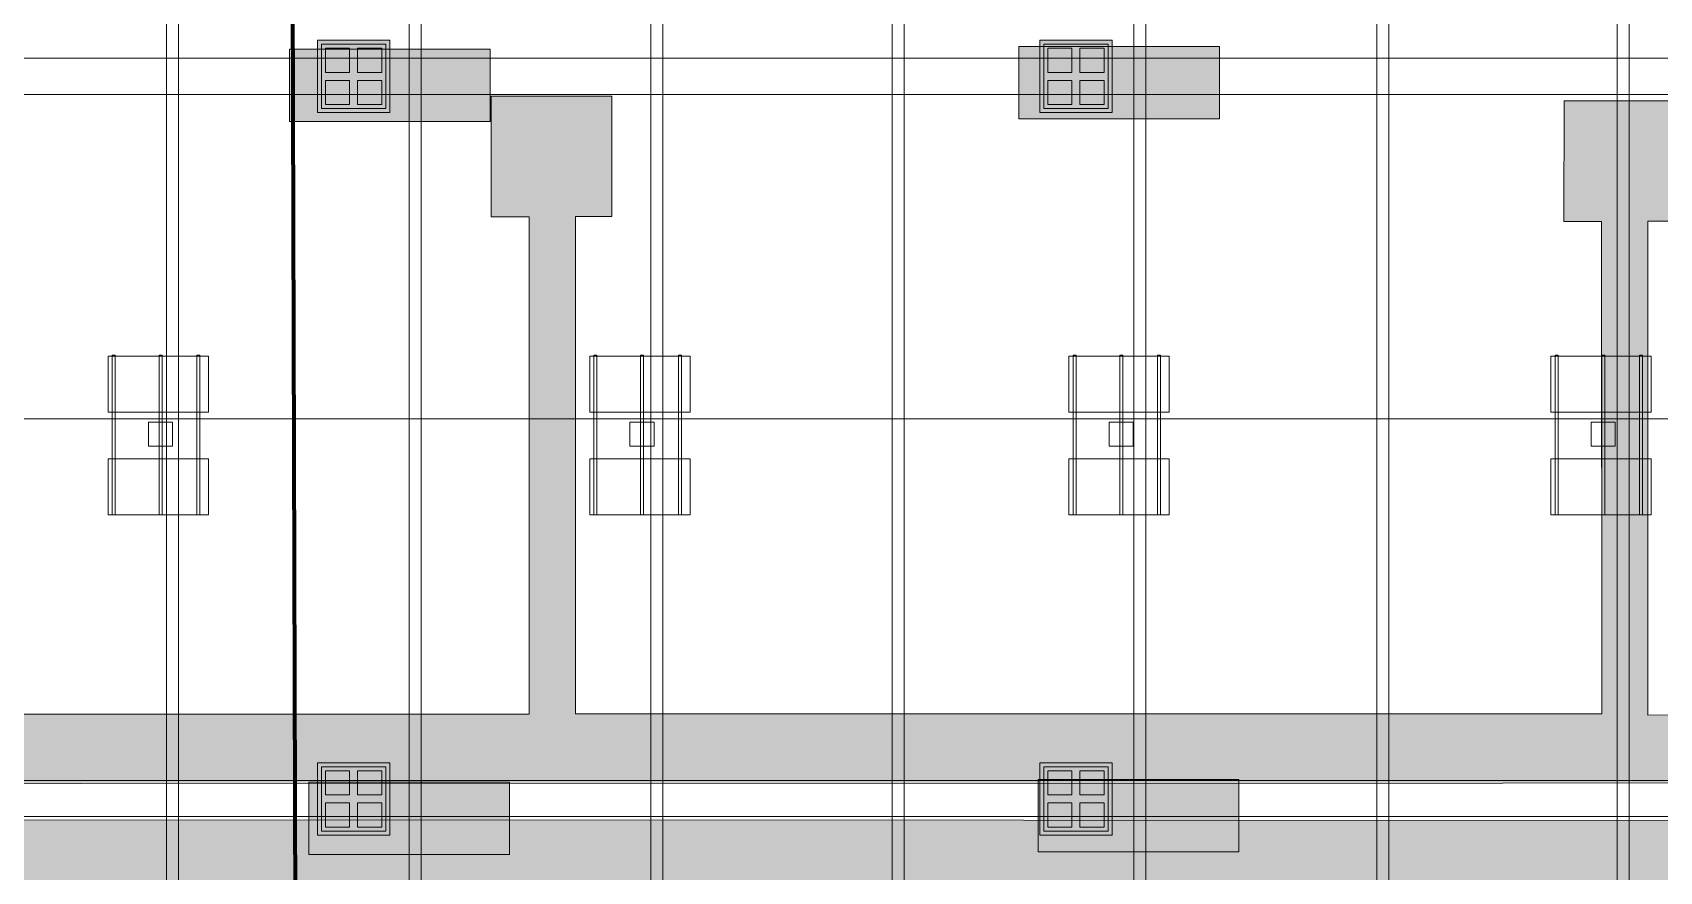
# Model space of a CAD drawing. Header units: inches. Extents: x -10671 to 1761, y -674 to 7170.
# Drawn here: x -7738 to -6927, y 1062 to 1480 of the extents above; entities that cross this region are included whole.
import ezdxf

# ---------------------------------------------------------------- set-up
doc = ezdxf.new("R2010")
doc.units = ezdxf.units.IN
doc.header["$LTSCALE"] = 19.2
doc.header["$MEASUREMENT"] = 0
for name, color, linetype, lineweight, true_color in [('DWG-bldg-utility box', 3, 'Continuous', 18, 0x00ff00), ('Venue-Ceiling-HVAC', 7, 'Continuous', 5, 0xbbbbbb), ('Venue-NO HANG ZONE', 7, 'Continuous', 15, 0xdd0000), ('Venue-Rigging Steel-High', 7, 'Continuous', 5, 0x800000), ('Venue-Rigging Steel-Low', 7, 'Continuous', 5, 0x0000dd)]:
    doc.layers.add(name, color=color, linetype=linetype, lineweight=lineweight, true_color=true_color)
for name, color, linetype, lineweight in [('Venue-Ceiling-Lights', 7, 'Continuous', 5), ('Venue-Ceiling-Lights Circuits', 7, 'Continuous', 5), ('Venue-Floor Pockets', 7, 'Continuous', 5)]:
    doc.layers.add(name, color=color, linetype=linetype, lineweight=lineweight)

# ---------------------------------------------------------------- blocks, each defined once
blk = doc.blocks.new('FLOORBOX')
at = {"layer": 'Venue-Floor Pockets', "linetype": 'Continuous', "lineweight": 0, "true_color": 0xaaaaaa}
blk.add_hatch(color=253, dxfattribs=at).paths.add_polyline_path([(-18, 18), (18, 18), (18, -18), (-18, -18)])
at = {"layer": 'Venue-Floor Pockets', "linetype": 'Continuous', "lineweight": 0, "true_color": 0xbbbbbb}
blk.add_hatch(color=9, dxfattribs=at).paths.add_polyline_path([(-16, 16), (16, 16), (16, -16), (-16, -16)])
at = {"layer": 'Venue-Floor Pockets', "linetype": 'Continuous', "lineweight": 0, "true_color": 0xdddddd}
for points in [[(-14, 14), (-2, 14), (-2, 2), (-14, 2)], [(2, 14), (14, 14), (14, 2), (2, 2)], [(-14, -2), (-2, -2), (-2, -14), (-14, -14)], [(2, -2), (14, -2), (14, -14), (2, -14)]]:
    blk.add_hatch(color=254, dxfattribs=at).paths.add_polyline_path(points)
at = {"layer": 'Venue-Floor Pockets', "color": 7, "linetype": 'Continuous', "lineweight": 5, "flags": 128}
for points in [[(-18, 18), (18, 18), (18, -18), (-18, -18)], [(-16, 16), (16, 16), (16, -16), (-16, -16)], [(-14, 14), (-2, 14), (-2, 2), (-14, 2)], [(2, 14), (14, 14), (14, 2), (2, 2)], [(-14, -2), (-2, -2), (-2, -14), (-14, -14)], [(2, -2), (14, -2), (14, -14), (2, -14)]]:
    blk.add_lwpolyline(points, close=True, dxfattribs=at)
blk = doc.blocks.new('Group-718-1')
at = {"layer": 'Venue-Ceiling-Lights', "color": 7, "linetype": 'Continuous', "lineweight": 5}
for points in [[(-7700.57, 1239.78, 355.98), (-7700.57, 1239.78, 359.98), (-7700.57, 1267.78, 359.98), (-7700.57, 1267.78, 355.98)], [(-7700.57, 1267.78, 355.98), (-7700.57, 1267.78, 359.98), (-7650.57, 1267.78, 359.98), (-7650.57, 1267.78, 355.98)], [(-7650.57, 1267.78, 359.98), (-7700.57, 1267.78, 359.98), (-7700.57, 1239.78, 359.98), (-7650.57, 1239.78, 359.98)], [(-7650.57, 1239.78, 355.98), (-7700.57, 1239.78, 355.98), (-7700.57, 1267.78, 355.98), (-7650.57, 1267.78, 355.98)], [(-7650.57, 1267.78, 355.98), (-7650.57, 1267.78, 359.98), (-7650.57, 1239.78, 359.98), (-7650.57, 1239.78, 355.98)], [(-7650.57, 1239.78, 355.98), (-7650.57, 1239.78, 359.98), (-7700.57, 1239.78, 359.98), (-7700.57, 1239.78, 355.98)]]:
    blk.add_3dface(points, dxfattribs=at)
blk = doc.blocks.new('Group-719-1')
at = {"layer": 'Venue-Ceiling-Lights', "color": 7, "linetype": 'Continuous', "lineweight": 5}
for points in [[(-7656.42, 1239.78, 360.05), (-7656.42, 1239.78, 361.05), (-7656.42, 1319.37, 361.05), (-7656.42, 1319.37, 360.05)], [(-7656.42, 1319.37, 360.05), (-7656.42, 1319.37, 361.05), (-7654.92, 1319.37, 361.05), (-7654.92, 1319.37, 360.05)], [(-7654.92, 1319.37, 361.05), (-7656.42, 1319.37, 361.05), (-7656.42, 1239.78, 361.05), (-7654.92, 1239.78, 361.05)], [(-7654.92, 1239.78, 360.05), (-7656.42, 1239.78, 360.05), (-7656.42, 1319.37, 360.05), (-7654.92, 1319.37, 360.05)], [(-7654.92, 1319.37, 360.05), (-7654.92, 1319.37, 361.05), (-7654.92, 1239.78, 361.05), (-7654.92, 1239.78, 360.05)], [(-7654.92, 1239.78, 360.05), (-7654.92, 1239.78, 361.05), (-7656.42, 1239.78, 361.05), (-7656.42, 1239.78, 360.05)]]:
    blk.add_3dface(points, dxfattribs=at)
blk = doc.blocks.new('Group-720-1')
at = {"layer": 'Venue-Ceiling-Lights', "color": 7, "linetype": 'Continuous', "lineweight": 5}
for points in [[(-7675.24, 1239.78, 360.05), (-7675.24, 1239.78, 361.05), (-7675.24, 1319.37, 361.05), (-7675.24, 1319.37, 360.05)], [(-7675.24, 1319.37, 360.05), (-7675.24, 1319.37, 361.05), (-7673.74, 1319.37, 361.05), (-7673.74, 1319.37, 360.05)], [(-7673.74, 1319.37, 361.05), (-7675.24, 1319.37, 361.05), (-7675.24, 1239.78, 361.05), (-7673.74, 1239.78, 361.05)], [(-7673.74, 1239.78, 360.05), (-7675.24, 1239.78, 360.05), (-7675.24, 1319.37, 360.05), (-7673.74, 1319.37, 360.05)], [(-7673.74, 1319.37, 360.05), (-7673.74, 1319.37, 361.05), (-7673.74, 1239.78, 361.05), (-7673.74, 1239.78, 360.05)], [(-7673.74, 1239.78, 360.05), (-7673.74, 1239.78, 361.05), (-7675.24, 1239.78, 361.05), (-7675.24, 1239.78, 360.05)]]:
    blk.add_3dface(points, dxfattribs=at)
blk = doc.blocks.new('Group-721-1')
at = {"layer": 'Venue-Ceiling-Lights', "color": 7, "linetype": 'Continuous', "lineweight": 5}
for points in [[(-7698.52, 1239.78, 360.05), (-7698.52, 1239.78, 361.05), (-7698.52, 1319.37, 361.05), (-7698.52, 1319.37, 360.05)], [(-7698.52, 1319.37, 360.05), (-7698.52, 1319.37, 361.05), (-7697.02, 1319.37, 361.05), (-7697.02, 1319.37, 360.05)], [(-7697.02, 1319.37, 361.05), (-7698.52, 1319.37, 361.05), (-7698.52, 1239.78, 361.05), (-7697.02, 1239.78, 361.05)], [(-7697.02, 1239.78, 360.05), (-7698.52, 1239.78, 360.05), (-7698.52, 1319.37, 360.05), (-7697.02, 1319.37, 360.05)], [(-7697.02, 1319.37, 360.05), (-7697.02, 1319.37, 361.05), (-7697.02, 1239.78, 361.05), (-7697.02, 1239.78, 360.05)], [(-7697.02, 1239.78, 360.05), (-7697.02, 1239.78, 361.05), (-7698.52, 1239.78, 361.05), (-7698.52, 1239.78, 360.05)]]:
    blk.add_3dface(points, dxfattribs=at)
blk = doc.blocks.new('Group-722-1')
at = {"layer": 'Venue-Ceiling-Lights', "color": 7, "linetype": 'Continuous', "lineweight": 5}
for points in [[(-7700.57, 1290.93, 355.98), (-7700.57, 1290.93, 359.98), (-7700.57, 1318.93, 359.98), (-7700.57, 1318.93, 355.98)], [(-7700.57, 1318.93, 355.98), (-7700.57, 1318.93, 359.98), (-7650.57, 1318.93, 359.98), (-7650.57, 1318.93, 355.98)], [(-7650.57, 1318.93, 359.98), (-7700.57, 1318.93, 359.98), (-7700.57, 1290.93, 359.98), (-7650.57, 1290.93, 359.98)], [(-7650.57, 1290.93, 355.98), (-7700.57, 1290.93, 355.98), (-7700.57, 1318.93, 355.98), (-7650.57, 1318.93, 355.98)], [(-7650.57, 1318.93, 355.98), (-7650.57, 1318.93, 359.98), (-7650.57, 1290.93, 359.98), (-7650.57, 1290.93, 355.98)], [(-7650.57, 1290.93, 355.98), (-7650.57, 1290.93, 359.98), (-7700.57, 1290.93, 359.98), (-7700.57, 1290.93, 355.98)]]:
    blk.add_3dface(points, dxfattribs=at)
blk = doc.blocks.new('Group-723-1')
at = {"layer": 'Venue-Ceiling-Lights', "color": 7, "linetype": 'Continuous', "lineweight": 5}
for points in [[(-7680.53, 1286.01, 350), (-7680.53, 1286.01, 356), (-7668.53, 1286.01, 356), (-7668.53, 1286.01, 350)], [(-7680.53, 1274.01, 350), (-7680.53, 1274.01, 356), (-7680.53, 1286.01, 356), (-7680.53, 1286.01, 350)], [(-7668.53, 1286.01, 356), (-7680.53, 1286.01, 356), (-7680.53, 1274.01, 356), (-7668.53, 1274.01, 356)], [(-7668.53, 1274.01, 350), (-7680.53, 1274.01, 350), (-7680.53, 1286.01, 350), (-7668.53, 1286.01, 350)], [(-7668.53, 1286.01, 350), (-7668.53, 1286.01, 356), (-7668.53, 1274.01, 356), (-7668.53, 1274.01, 350)], [(-7668.53, 1274.01, 350), (-7668.53, 1274.01, 356), (-7680.53, 1274.01, 356), (-7680.53, 1274.01, 350)]]:
    blk.add_3dface(points, dxfattribs=at)
blk = doc.blocks.new('Group-724-1')
at = {"layer": 'Venue-Ceiling-Lights', "color": 7}
for name in ['Group-722-1', 'Group-721-1', 'Group-720-1', 'Group-719-1', 'Group-718-1']:
    blk.add_blockref(name, (0, 0), dxfattribs=at)
at = {"layer": 'Venue-Ceiling-Lights', "color": 1, "true_color": 0xff0000}
blk.add_blockref('Group-723-1', (0, 0), dxfattribs=at)
blk = doc.blocks.new('Group-816-1')
at = {"layer": 'Venue-Ceiling-Lights', "color": 7, "linetype": 'Continuous', "lineweight": 5}
for points in [[(-7460.57, 1239.78, 355.98), (-7460.57, 1239.78, 359.98), (-7460.57, 1267.78, 359.98), (-7460.57, 1267.78, 355.98)], [(-7460.57, 1267.78, 355.98), (-7460.57, 1267.78, 359.98), (-7410.57, 1267.78, 359.98), (-7410.57, 1267.78, 355.98)], [(-7410.57, 1267.78, 359.98), (-7460.57, 1267.78, 359.98), (-7460.57, 1239.78, 359.98), (-7410.57, 1239.78, 359.98)], [(-7410.57, 1239.78, 355.98), (-7460.57, 1239.78, 355.98), (-7460.57, 1267.78, 355.98), (-7410.57, 1267.78, 355.98)], [(-7410.57, 1267.78, 355.98), (-7410.57, 1267.78, 359.98), (-7410.57, 1239.78, 359.98), (-7410.57, 1239.78, 355.98)], [(-7410.57, 1239.78, 355.98), (-7410.57, 1239.78, 359.98), (-7460.57, 1239.78, 359.98), (-7460.57, 1239.78, 355.98)]]:
    blk.add_3dface(points, dxfattribs=at)
blk = doc.blocks.new('Group-817-1')
at = {"layer": 'Venue-Ceiling-Lights', "color": 7, "linetype": 'Continuous', "lineweight": 5}
for points in [[(-7416.42, 1239.78, 360.05), (-7416.42, 1239.78, 361.05), (-7416.42, 1319.37, 361.05), (-7416.42, 1319.37, 360.05)], [(-7416.42, 1319.37, 360.05), (-7416.42, 1319.37, 361.05), (-7414.92, 1319.37, 361.05), (-7414.92, 1319.37, 360.05)], [(-7414.92, 1319.37, 361.05), (-7416.42, 1319.37, 361.05), (-7416.42, 1239.78, 361.05), (-7414.92, 1239.78, 361.05)], [(-7414.92, 1239.78, 360.05), (-7416.42, 1239.78, 360.05), (-7416.42, 1319.37, 360.05), (-7414.92, 1319.37, 360.05)], [(-7414.92, 1319.37, 360.05), (-7414.92, 1319.37, 361.05), (-7414.92, 1239.78, 361.05), (-7414.92, 1239.78, 360.05)], [(-7414.92, 1239.78, 360.05), (-7414.92, 1239.78, 361.05), (-7416.42, 1239.78, 361.05), (-7416.42, 1239.78, 360.05)]]:
    blk.add_3dface(points, dxfattribs=at)
blk = doc.blocks.new('Group-818-1')
at = {"layer": 'Venue-Ceiling-Lights', "color": 7, "linetype": 'Continuous', "lineweight": 5}
for points in [[(-7435.24, 1239.78, 360.05), (-7435.24, 1239.78, 361.05), (-7435.24, 1319.37, 361.05), (-7435.24, 1319.37, 360.05)], [(-7435.24, 1319.37, 360.05), (-7435.24, 1319.37, 361.05), (-7433.74, 1319.37, 361.05), (-7433.74, 1319.37, 360.05)], [(-7433.74, 1319.37, 361.05), (-7435.24, 1319.37, 361.05), (-7435.24, 1239.78, 361.05), (-7433.74, 1239.78, 361.05)], [(-7433.74, 1239.78, 360.05), (-7435.24, 1239.78, 360.05), (-7435.24, 1319.37, 360.05), (-7433.74, 1319.37, 360.05)], [(-7433.74, 1319.37, 360.05), (-7433.74, 1319.37, 361.05), (-7433.74, 1239.78, 361.05), (-7433.74, 1239.78, 360.05)], [(-7433.74, 1239.78, 360.05), (-7433.74, 1239.78, 361.05), (-7435.24, 1239.78, 361.05), (-7435.24, 1239.78, 360.05)]]:
    blk.add_3dface(points, dxfattribs=at)
blk = doc.blocks.new('Group-819-1')
at = {"layer": 'Venue-Ceiling-Lights', "color": 7, "linetype": 'Continuous', "lineweight": 5}
for points in [[(-7458.52, 1239.78, 360.05), (-7458.52, 1239.78, 361.05), (-7458.52, 1319.37, 361.05), (-7458.52, 1319.37, 360.05)], [(-7458.52, 1319.37, 360.05), (-7458.52, 1319.37, 361.05), (-7457.02, 1319.37, 361.05), (-7457.02, 1319.37, 360.05)], [(-7457.02, 1319.37, 361.05), (-7458.52, 1319.37, 361.05), (-7458.52, 1239.78, 361.05), (-7457.02, 1239.78, 361.05)], [(-7457.02, 1239.78, 360.05), (-7458.52, 1239.78, 360.05), (-7458.52, 1319.37, 360.05), (-7457.02, 1319.37, 360.05)], [(-7457.02, 1319.37, 360.05), (-7457.02, 1319.37, 361.05), (-7457.02, 1239.78, 361.05), (-7457.02, 1239.78, 360.05)], [(-7457.02, 1239.78, 360.05), (-7457.02, 1239.78, 361.05), (-7458.52, 1239.78, 361.05), (-7458.52, 1239.78, 360.05)]]:
    blk.add_3dface(points, dxfattribs=at)
blk = doc.blocks.new('Group-820-1')
at = {"layer": 'Venue-Ceiling-Lights', "color": 7, "linetype": 'Continuous', "lineweight": 5}
for points in [[(-7460.57, 1290.93, 355.98), (-7460.57, 1290.93, 359.98), (-7460.57, 1318.93, 359.98), (-7460.57, 1318.93, 355.98)], [(-7460.57, 1318.93, 355.98), (-7460.57, 1318.93, 359.98), (-7410.57, 1318.93, 359.98), (-7410.57, 1318.93, 355.98)], [(-7410.57, 1318.93, 359.98), (-7460.57, 1318.93, 359.98), (-7460.57, 1290.93, 359.98), (-7410.57, 1290.93, 359.98)], [(-7410.57, 1290.93, 355.98), (-7460.57, 1290.93, 355.98), (-7460.57, 1318.93, 355.98), (-7410.57, 1318.93, 355.98)], [(-7410.57, 1318.93, 355.98), (-7410.57, 1318.93, 359.98), (-7410.57, 1290.93, 359.98), (-7410.57, 1290.93, 355.98)], [(-7410.57, 1290.93, 355.98), (-7410.57, 1290.93, 359.98), (-7460.57, 1290.93, 359.98), (-7460.57, 1290.93, 355.98)]]:
    blk.add_3dface(points, dxfattribs=at)
blk = doc.blocks.new('Group-821-1')
at = {"layer": 'Venue-Ceiling-Lights', "color": 7, "linetype": 'Continuous', "lineweight": 5}
for points in [[(-7440.53, 1286.01, 350), (-7440.53, 1286.01, 356), (-7428.53, 1286.01, 356), (-7428.53, 1286.01, 350)], [(-7440.53, 1274.01, 350), (-7440.53, 1274.01, 356), (-7440.53, 1286.01, 356), (-7440.53, 1286.01, 350)], [(-7428.53, 1286.01, 356), (-7440.53, 1286.01, 356), (-7440.53, 1274.01, 356), (-7428.53, 1274.01, 356)], [(-7428.53, 1274.01, 350), (-7440.53, 1274.01, 350), (-7440.53, 1286.01, 350), (-7428.53, 1286.01, 350)], [(-7428.53, 1286.01, 350), (-7428.53, 1286.01, 356), (-7428.53, 1274.01, 356), (-7428.53, 1274.01, 350)], [(-7428.53, 1274.01, 350), (-7428.53, 1274.01, 356), (-7440.53, 1274.01, 356), (-7440.53, 1274.01, 350)]]:
    blk.add_3dface(points, dxfattribs=at)
blk = doc.blocks.new('Group-822-1')
at = {"layer": 'Venue-Ceiling-Lights', "color": 7}
for name in ['Group-820-1', 'Group-819-1', 'Group-818-1', 'Group-817-1', 'Group-816-1']:
    blk.add_blockref(name, (0, 0), dxfattribs=at)
at = {"layer": 'Venue-Ceiling-Lights', "color": 1, "true_color": 0xff0000}
blk.add_blockref('Group-821-1', (0, 0), dxfattribs=at)
blk = doc.blocks.new('Group-914-1')
at = {"layer": 'Venue-Ceiling-Lights', "color": 7, "linetype": 'Continuous', "lineweight": 5}
for points in [[(-7221.73, 1239.78, 355.98), (-7221.73, 1239.78, 359.98), (-7221.73, 1267.78, 359.98), (-7221.73, 1267.78, 355.98)], [(-7221.73, 1267.78, 355.98), (-7221.73, 1267.78, 359.98), (-7171.73, 1267.78, 359.98), (-7171.73, 1267.78, 355.98)], [(-7171.73, 1267.78, 359.98), (-7221.73, 1267.78, 359.98), (-7221.73, 1239.78, 359.98), (-7171.73, 1239.78, 359.98)], [(-7171.73, 1239.78, 355.98), (-7221.73, 1239.78, 355.98), (-7221.73, 1267.78, 355.98), (-7171.73, 1267.78, 355.98)], [(-7171.73, 1267.78, 355.98), (-7171.73, 1267.78, 359.98), (-7171.73, 1239.78, 359.98), (-7171.73, 1239.78, 355.98)], [(-7171.73, 1239.78, 355.98), (-7171.73, 1239.78, 359.98), (-7221.73, 1239.78, 359.98), (-7221.73, 1239.78, 355.98)]]:
    blk.add_3dface(points, dxfattribs=at)
blk = doc.blocks.new('Group-915-1')
at = {"layer": 'Venue-Ceiling-Lights', "color": 7, "linetype": 'Continuous', "lineweight": 5}
for points in [[(-7177.58, 1239.78, 360.05), (-7177.58, 1239.78, 361.05), (-7177.58, 1319.37, 361.05), (-7177.58, 1319.37, 360.05)], [(-7177.58, 1319.37, 360.05), (-7177.58, 1319.37, 361.05), (-7176.08, 1319.37, 361.05), (-7176.08, 1319.37, 360.05)], [(-7176.08, 1319.37, 361.05), (-7177.58, 1319.37, 361.05), (-7177.58, 1239.78, 361.05), (-7176.08, 1239.78, 361.05)], [(-7176.08, 1239.78, 360.05), (-7177.58, 1239.78, 360.05), (-7177.58, 1319.37, 360.05), (-7176.08, 1319.37, 360.05)], [(-7176.08, 1319.37, 360.05), (-7176.08, 1319.37, 361.05), (-7176.08, 1239.78, 361.05), (-7176.08, 1239.78, 360.05)], [(-7176.08, 1239.78, 360.05), (-7176.08, 1239.78, 361.05), (-7177.58, 1239.78, 361.05), (-7177.58, 1239.78, 360.05)]]:
    blk.add_3dface(points, dxfattribs=at)
blk = doc.blocks.new('Group-916-1')
at = {"layer": 'Venue-Ceiling-Lights', "color": 7, "linetype": 'Continuous', "lineweight": 5}
for points in [[(-7196.4, 1239.78, 360.05), (-7196.4, 1239.78, 361.05), (-7196.4, 1319.37, 361.05), (-7196.4, 1319.37, 360.05)], [(-7196.4, 1319.37, 360.05), (-7196.4, 1319.37, 361.05), (-7194.9, 1319.37, 361.05), (-7194.9, 1319.37, 360.05)], [(-7194.9, 1319.37, 361.05), (-7196.4, 1319.37, 361.05), (-7196.4, 1239.78, 361.05), (-7194.9, 1239.78, 361.05)], [(-7194.9, 1239.78, 360.05), (-7196.4, 1239.78, 360.05), (-7196.4, 1319.37, 360.05), (-7194.9, 1319.37, 360.05)], [(-7194.9, 1319.37, 360.05), (-7194.9, 1319.37, 361.05), (-7194.9, 1239.78, 361.05), (-7194.9, 1239.78, 360.05)], [(-7194.9, 1239.78, 360.05), (-7194.9, 1239.78, 361.05), (-7196.4, 1239.78, 361.05), (-7196.4, 1239.78, 360.05)]]:
    blk.add_3dface(points, dxfattribs=at)
blk = doc.blocks.new('Group-917-1')
at = {"layer": 'Venue-Ceiling-Lights', "color": 7, "linetype": 'Continuous', "lineweight": 5}
for points in [[(-7219.68, 1239.78, 360.05), (-7219.68, 1239.78, 361.05), (-7219.68, 1319.37, 361.05), (-7219.68, 1319.37, 360.05)], [(-7219.68, 1319.37, 360.05), (-7219.68, 1319.37, 361.05), (-7218.18, 1319.37, 361.05), (-7218.18, 1319.37, 360.05)], [(-7218.18, 1319.37, 361.05), (-7219.68, 1319.37, 361.05), (-7219.68, 1239.78, 361.05), (-7218.18, 1239.78, 361.05)], [(-7218.18, 1239.78, 360.05), (-7219.68, 1239.78, 360.05), (-7219.68, 1319.37, 360.05), (-7218.18, 1319.37, 360.05)], [(-7218.18, 1319.37, 360.05), (-7218.18, 1319.37, 361.05), (-7218.18, 1239.78, 361.05), (-7218.18, 1239.78, 360.05)], [(-7218.18, 1239.78, 360.05), (-7218.18, 1239.78, 361.05), (-7219.68, 1239.78, 361.05), (-7219.68, 1239.78, 360.05)]]:
    blk.add_3dface(points, dxfattribs=at)
blk = doc.blocks.new('Group-918-1')
at = {"layer": 'Venue-Ceiling-Lights', "color": 7, "linetype": 'Continuous', "lineweight": 5}
for points in [[(-7221.73, 1290.93, 355.98), (-7221.73, 1290.93, 359.98), (-7221.73, 1318.93, 359.98), (-7221.73, 1318.93, 355.98)], [(-7221.73, 1318.93, 355.98), (-7221.73, 1318.93, 359.98), (-7171.73, 1318.93, 359.98), (-7171.73, 1318.93, 355.98)], [(-7171.73, 1318.93, 359.98), (-7221.73, 1318.93, 359.98), (-7221.73, 1290.93, 359.98), (-7171.73, 1290.93, 359.98)], [(-7171.73, 1290.93, 355.98), (-7221.73, 1290.93, 355.98), (-7221.73, 1318.93, 355.98), (-7171.73, 1318.93, 355.98)], [(-7171.73, 1318.93, 355.98), (-7171.73, 1318.93, 359.98), (-7171.73, 1290.93, 359.98), (-7171.73, 1290.93, 355.98)], [(-7171.73, 1290.93, 355.98), (-7171.73, 1290.93, 359.98), (-7221.73, 1290.93, 359.98), (-7221.73, 1290.93, 355.98)]]:
    blk.add_3dface(points, dxfattribs=at)
blk = doc.blocks.new('Group-919-1')
at = {"layer": 'Venue-Ceiling-Lights', "color": 7, "linetype": 'Continuous', "lineweight": 5}
for points in [[(-7201.69, 1286.01, 350), (-7201.69, 1286.01, 356), (-7189.69, 1286.01, 356), (-7189.69, 1286.01, 350)], [(-7201.69, 1274.01, 350), (-7201.69, 1274.01, 356), (-7201.69, 1286.01, 356), (-7201.69, 1286.01, 350)], [(-7189.69, 1286.01, 356), (-7201.69, 1286.01, 356), (-7201.69, 1274.01, 356), (-7189.69, 1274.01, 356)], [(-7189.69, 1274.01, 350), (-7201.69, 1274.01, 350), (-7201.69, 1286.01, 350), (-7189.69, 1286.01, 350)], [(-7189.69, 1286.01, 350), (-7189.69, 1286.01, 356), (-7189.69, 1274.01, 356), (-7189.69, 1274.01, 350)], [(-7189.69, 1274.01, 350), (-7189.69, 1274.01, 356), (-7201.69, 1274.01, 356), (-7201.69, 1274.01, 350)]]:
    blk.add_3dface(points, dxfattribs=at)
blk = doc.blocks.new('Group-920-1')
at = {"layer": 'Venue-Ceiling-Lights', "color": 7}
for name in ['Group-918-1', 'Group-917-1', 'Group-916-1', 'Group-915-1', 'Group-914-1']:
    blk.add_blockref(name, (0, 0), dxfattribs=at)
at = {"layer": 'Venue-Ceiling-Lights', "color": 1, "true_color": 0xff0000}
blk.add_blockref('Group-919-1', (0, 0), dxfattribs=at)
blk = doc.blocks.new('Group-1012-1')
at = {"layer": 'Venue-Ceiling-Lights', "color": 7, "linetype": 'Continuous', "lineweight": 5}
for points in [[(-6981.57, 1239.78, 355.98), (-6981.57, 1239.78, 359.98), (-6981.57, 1267.78, 359.98), (-6981.57, 1267.78, 355.98)], [(-6981.57, 1267.78, 355.98), (-6981.57, 1267.78, 359.98), (-6931.57, 1267.78, 359.98), (-6931.57, 1267.78, 355.98)], [(-6931.57, 1267.78, 359.98), (-6981.57, 1267.78, 359.98), (-6981.57, 1239.78, 359.98), (-6931.57, 1239.78, 359.98)], [(-6931.57, 1239.78, 355.98), (-6981.57, 1239.78, 355.98), (-6981.57, 1267.78, 355.98), (-6931.57, 1267.78, 355.98)], [(-6931.57, 1267.78, 355.98), (-6931.57, 1267.78, 359.98), (-6931.57, 1239.78, 359.98), (-6931.57, 1239.78, 355.98)], [(-6931.57, 1239.78, 355.98), (-6931.57, 1239.78, 359.98), (-6981.57, 1239.78, 359.98), (-6981.57, 1239.78, 355.98)]]:
    blk.add_3dface(points, dxfattribs=at)
blk = doc.blocks.new('Group-1013-1')
at = {"layer": 'Venue-Ceiling-Lights', "color": 7, "linetype": 'Continuous', "lineweight": 5}
for points in [[(-6937.42, 1239.78, 360.05), (-6937.42, 1239.78, 361.05), (-6937.42, 1319.37, 361.05), (-6937.42, 1319.37, 360.05)], [(-6937.42, 1319.37, 360.05), (-6937.42, 1319.37, 361.05), (-6935.92, 1319.37, 361.05), (-6935.92, 1319.37, 360.05)], [(-6935.92, 1319.37, 361.05), (-6937.42, 1319.37, 361.05), (-6937.42, 1239.78, 361.05), (-6935.92, 1239.78, 361.05)], [(-6935.92, 1239.78, 360.05), (-6937.42, 1239.78, 360.05), (-6937.42, 1319.37, 360.05), (-6935.92, 1319.37, 360.05)], [(-6935.92, 1319.37, 360.05), (-6935.92, 1319.37, 361.05), (-6935.92, 1239.78, 361.05), (-6935.92, 1239.78, 360.05)], [(-6935.92, 1239.78, 360.05), (-6935.92, 1239.78, 361.05), (-6937.42, 1239.78, 361.05), (-6937.42, 1239.78, 360.05)]]:
    blk.add_3dface(points, dxfattribs=at)
blk = doc.blocks.new('Group-1014-1')
at = {"layer": 'Venue-Ceiling-Lights', "color": 7, "linetype": 'Continuous', "lineweight": 5}
for points in [[(-6956.24, 1239.78, 360.05), (-6956.24, 1239.78, 361.05), (-6956.24, 1319.37, 361.05), (-6956.24, 1319.37, 360.05)], [(-6956.24, 1319.37, 360.05), (-6956.24, 1319.37, 361.05), (-6954.74, 1319.37, 361.05), (-6954.74, 1319.37, 360.05)], [(-6954.74, 1319.37, 361.05), (-6956.24, 1319.37, 361.05), (-6956.24, 1239.78, 361.05), (-6954.74, 1239.78, 361.05)], [(-6954.74, 1239.78, 360.05), (-6956.24, 1239.78, 360.05), (-6956.24, 1319.37, 360.05), (-6954.74, 1319.37, 360.05)], [(-6954.74, 1319.37, 360.05), (-6954.74, 1319.37, 361.05), (-6954.74, 1239.78, 361.05), (-6954.74, 1239.78, 360.05)], [(-6954.74, 1239.78, 360.05), (-6954.74, 1239.78, 361.05), (-6956.24, 1239.78, 361.05), (-6956.24, 1239.78, 360.05)]]:
    blk.add_3dface(points, dxfattribs=at)
blk = doc.blocks.new('Group-1015-1')
at = {"layer": 'Venue-Ceiling-Lights', "color": 7, "linetype": 'Continuous', "lineweight": 5}
for points in [[(-6979.52, 1239.78, 360.05), (-6979.52, 1239.78, 361.05), (-6979.52, 1319.37, 361.05), (-6979.52, 1319.37, 360.05)], [(-6979.52, 1319.37, 360.05), (-6979.52, 1319.37, 361.05), (-6978.02, 1319.37, 361.05), (-6978.02, 1319.37, 360.05)], [(-6978.02, 1319.37, 361.05), (-6979.52, 1319.37, 361.05), (-6979.52, 1239.78, 361.05), (-6978.02, 1239.78, 361.05)], [(-6978.02, 1239.78, 360.05), (-6979.52, 1239.78, 360.05), (-6979.52, 1319.37, 360.05), (-6978.02, 1319.37, 360.05)], [(-6978.02, 1319.37, 360.05), (-6978.02, 1319.37, 361.05), (-6978.02, 1239.78, 361.05), (-6978.02, 1239.78, 360.05)], [(-6978.02, 1239.78, 360.05), (-6978.02, 1239.78, 361.05), (-6979.52, 1239.78, 361.05), (-6979.52, 1239.78, 360.05)]]:
    blk.add_3dface(points, dxfattribs=at)
blk = doc.blocks.new('Group-1016-1')
at = {"layer": 'Venue-Ceiling-Lights', "color": 7, "linetype": 'Continuous', "lineweight": 5}
for points in [[(-6981.57, 1290.93, 355.98), (-6981.57, 1290.93, 359.98), (-6981.57, 1318.93, 359.98), (-6981.57, 1318.93, 355.98)], [(-6981.57, 1318.93, 355.98), (-6981.57, 1318.93, 359.98), (-6931.57, 1318.93, 359.98), (-6931.57, 1318.93, 355.98)], [(-6931.57, 1318.93, 359.98), (-6981.57, 1318.93, 359.98), (-6981.57, 1290.93, 359.98), (-6931.57, 1290.93, 359.98)], [(-6931.57, 1290.93, 355.98), (-6981.57, 1290.93, 355.98), (-6981.57, 1318.93, 355.98), (-6931.57, 1318.93, 355.98)], [(-6931.57, 1318.93, 355.98), (-6931.57, 1318.93, 359.98), (-6931.57, 1290.93, 359.98), (-6931.57, 1290.93, 355.98)], [(-6931.57, 1290.93, 355.98), (-6931.57, 1290.93, 359.98), (-6981.57, 1290.93, 359.98), (-6981.57, 1290.93, 355.98)]]:
    blk.add_3dface(points, dxfattribs=at)
blk = doc.blocks.new('Group-1017-1')
at = {"layer": 'Venue-Ceiling-Lights', "color": 7, "linetype": 'Continuous', "lineweight": 5}
for points in [[(-6961.53, 1286.01, 350), (-6961.53, 1286.01, 356), (-6949.53, 1286.01, 356), (-6949.53, 1286.01, 350)], [(-6961.53, 1274.01, 350), (-6961.53, 1274.01, 356), (-6961.53, 1286.01, 356), (-6961.53, 1286.01, 350)], [(-6949.53, 1286.01, 356), (-6961.53, 1286.01, 356), (-6961.53, 1274.01, 356), (-6949.53, 1274.01, 356)], [(-6949.53, 1274.01, 350), (-6961.53, 1274.01, 350), (-6961.53, 1286.01, 350), (-6949.53, 1286.01, 350)], [(-6949.53, 1286.01, 350), (-6949.53, 1286.01, 356), (-6949.53, 1274.01, 356), (-6949.53, 1274.01, 350)], [(-6949.53, 1274.01, 350), (-6949.53, 1274.01, 356), (-6961.53, 1274.01, 356), (-6961.53, 1274.01, 350)]]:
    blk.add_3dface(points, dxfattribs=at)
blk = doc.blocks.new('Group-1018-1')
at = {"layer": 'Venue-Ceiling-Lights', "color": 7}
for name in ['Group-1016-1', 'Group-1015-1', 'Group-1014-1', 'Group-1013-1', 'Group-1012-1']:
    blk.add_blockref(name, (0, 0), dxfattribs=at)
at = {"layer": 'Venue-Ceiling-Lights', "color": 1, "true_color": 0xff0000}
blk.add_blockref('Group-1017-1', (0, 0), dxfattribs=at)

msp = doc.modelspace()

# ---------------------------------------------------------------- hatches: boundary and pattern name
at = {"layer": 'Venue-Ceiling-HVAC', "linetype": 'Continuous', "lineweight": 0, "true_color": 0xbbbbbb}
for points in [[(-9129.9, 1105.69), (-9130.3, 1390.55), (-9148.04, 1390.55), (-9148.04, 1448.33), (-9087.33, 1448.33), (-9087.33, 1390.55), (-9105.89, 1390.55), (-9105.89, 1140.49), (-8597.05, 1140.49), (-8597.05, 1387.45), (-8613.85, 1387.45), (-8613.85, 1450.58), (-8553.81, 1450.58), (-8553.81, 1387.35), (-8573.12, 1387.35), (-8573.12, 1140.48), (-8043.1, 1140.48), (-8043.1, 1388.04), (-8062.3, 1388.04), (-8062.3, 1447.86), (-8002.34, 1447.82), (-8002.34, 1387.89), (-8020.36, 1387.89), (-8020.36, 1140.49), (-7490.78, 1140.49), (-7490.78, 1388.32), (-7509.63, 1388.32), (-7509.63, 1448.5), (-7449.63, 1448.5), (-7449.63, 1388.44), (-7467.65, 1388.44), (-7467.65, 1140.74), (-6956.22, 1140.73), (-6956.32, 1386), (-6975.1, 1386), (-6975, 1446.06), (-6915.03, 1446.06), (-6915.03, 1386.09), (-6933.34, 1386.09), (-6933.21, 1140.04), (-6451.86, 1140.92), (-6451.92, 1391.89), (-6470.69, 1391.89), (-6470.69, 1451.89), (-6410.69, 1451.89), (-6410.69, 1391.89), (-6428.93, 1391.89), (-6428.88, 1140.33), (-6297.52, 1140.62), (-6297.58, 1106.29)], [(-9132.63, 1088.1), (-9133.03, 808.74), (-9150.41, 808.74), (-9150.41, 748.73), (-9090.54, 748.73), (-9090.54, 808.74), (-9108.62, 808.74), (-9108.62, 1053.31), (-8599.79, 1053.31), (-8599.79, 809.78), (-8617, 809.78), (-8617, 749.95), (-8557, 749.95), (-8557, 809.93), (-8575.86, 809.93), (-8575.86, 1053.31), (-8045.84, 1053.31), (-8045.84, 809.14), (-8065.49, 809.14), (-8065.5, 749.1), (-8005.5, 749.13), (-8005.49, 809.15), (-8023.1, 809.15), (-8023.1, 1053.3), (-7493.51, 1053.3), (-7493.51, 808.63), (-7512.81, 808.63), (-7512.81, 748.62), (-7452.81, 748.62), (-7452.81, 808.63), (-7470.38, 808.63), (-7470.38, 1053.05), (-6958.95, 1053.06), (-6959.05, 811.04), (-6978.26, 811.04), (-6978.16, 751.02), (-6918.22, 751.02), (-6918.22, 811.02), (-6936.08, 811.02), (-6935.95, 1053.75), (-6454.59, 1052.87), (-6454.66, 819.86), (-6473.85, 819.86), (-6473.85, 759.82), (-6413.42, 759.82), (-6413.42, 819.86), (-6431.67, 819.86), (-6431.61, 1053.46), (-6300.25, 1053.17), (-6300.32, 1087.51)]]:
    msp.add_hatch(color=9, dxfattribs=at).paths.add_polyline_path(points)
at = {"layer": 'Venue-NO HANG ZONE', "linetype": 'Continuous', "lineweight": 0}
for points in [[(-7610.17, 1435.85), (-7610.17, 1471.85), (-7510.17, 1471.85), (-7510.17, 1435.85)], [(-7246.79, 1437.2), (-7246.79, 1473.2), (-7146.79, 1473.2), (-7146.79, 1437.2)], [(-7600.49, 1070.6), (-7600.49, 1106.6), (-7500.49, 1106.6), (-7500.49, 1070.6)], [(-7237.11, 1071.94), (-7237.11, 1107.94), (-7137.11, 1107.94), (-7137.11, 1071.94)]]:
    msp.add_hatch(color=7, dxfattribs=at).paths.add_polyline_path(points)

# ---------------------------------------------------------------- linework, layer by layer
at = {"layer": 'Venue-Ceiling-HVAC', "flags": 128}
for points in [[(-8020.36, 1140.49), (-7490.78, 1140.49), (-7490.78, 1388.32), (-7509.63, 1388.32), (-7509.63, 1448.5), (-7449.63, 1448.5), (-7449.63, 1388.44), (-7467.65, 1388.44), (-7467.65, 1140.74), (-6956.22, 1140.73), (-6956.32, 1386), (-6975.1, 1386), (-6975, 1446.06), (-6915.03, 1446.06)], [(-6915.03, 1386.09), (-6933.34, 1386.09), (-6933.21, 1140.04), (-6451.86, 1140.92)], [(-6297.58, 1106.29), (-9129.9, 1105.69)], [(-6300.32, 1087.51), (-9132.63, 1088.1)]]:
    msp.add_lwpolyline(points, dxfattribs=at)
at = {"layer": 'Venue-Ceiling-Lights Circuits', "color": 7, "linetype": 'Continuous', "lineweight": 140}
msp.add_line((-7604.32, 22.25), (-7616.32, 4186.25), dxfattribs=at)
at = {"layer": 'Venue-Ceiling-Lights Circuits', "color": 7, "linetype": 'Continuous', "lineweight": 5}
msp.add_line((-9949.61, 1287.66), (-6236.42, 1287.66), dxfattribs=at)
at = {"layer": 'Venue-NO HANG ZONE', "flags": 128}
for points in [[(-7610.17, 1435.85), (-7610.17, 1471.85), (-7510.17, 1471.85), (-7510.17, 1435.85)], [(-7246.79, 1437.2), (-7246.79, 1473.2), (-7146.79, 1473.2), (-7146.79, 1437.2)], [(-7600.49, 1070.6), (-7600.49, 1106.6), (-7500.49, 1106.6), (-7500.49, 1070.6)], [(-7237.11, 1071.94), (-7237.11, 1107.94), (-7137.11, 1107.94), (-7137.11, 1071.94)]]:
    msp.add_lwpolyline(points, close=True, dxfattribs=at)
at = {"layer": 'Venue-Rigging Steel-High'}
for p, q in [((-7671.49, 259.52), (-7671.49, 3976.67)), ((-7665.49, 259.52), (-7665.49, 3976.67)), ((-7309.82, 397.52), (-7309.82, 3958.64)), ((-7303.82, 397.52), (-7303.82, 3958.64)), ((-7550.6, 397.52), (-7550.6, 3950.41)), ((-7544.6, 397.52), (-7544.6, 3950.41)), ((-7189.39, 397.52), (-7189.39, 3950.41)), ((-7183.39, 397.52), (-7183.39, 3950.41)), ((-7430.17, 397.52), (-7430.17, 3936.87)), ((-7424.17, 397.52), (-7424.17, 3936.87)), ((-7068.31, 397.52), (-7068.31, 3936.45)), ((-7062.31, 397.52), (-7062.31, 3936.45)), ((-6948.49, 397.52), (-6948.49, 3936.45)), ((-6942.49, 397.52), (-6942.49, 3936.45))]:
    msp.add_line(p, q, dxfattribs=at)
at = {"layer": 'Venue-Rigging Steel-Low'}
for p, q in [((-6848.73, 1467.31), (-9347.48, 1467.31)), ((-6848.73, 1449.31), (-9347.48, 1449.31)), ((-6848.73, 1107.47), (-9347.48, 1107.47)), ((-6848.73, 1089.47), (-9347.48, 1089.47))]:
    msp.add_line(p, q, dxfattribs=at)

# ---------------------------------------------------------------- block references
at = {"layer": 'DWG-bldg-utility box', "rotation": 90}
for p in [(-7578.26, 1458.29), (-7218.26, 1458.29), (-7578.26, 1098.29), (-7218.26, 1098.29)]:
    msp.add_blockref('FLOORBOX', p, dxfattribs=at)
at = {"layer": 'Venue-Ceiling-Lights', "color": 7}
for name in ['Group-724-1', 'Group-822-1', 'Group-920-1', 'Group-1018-1']:
    msp.add_blockref(name, (0, 0), dxfattribs=at)

doc.saveas('drawing.dxf')
